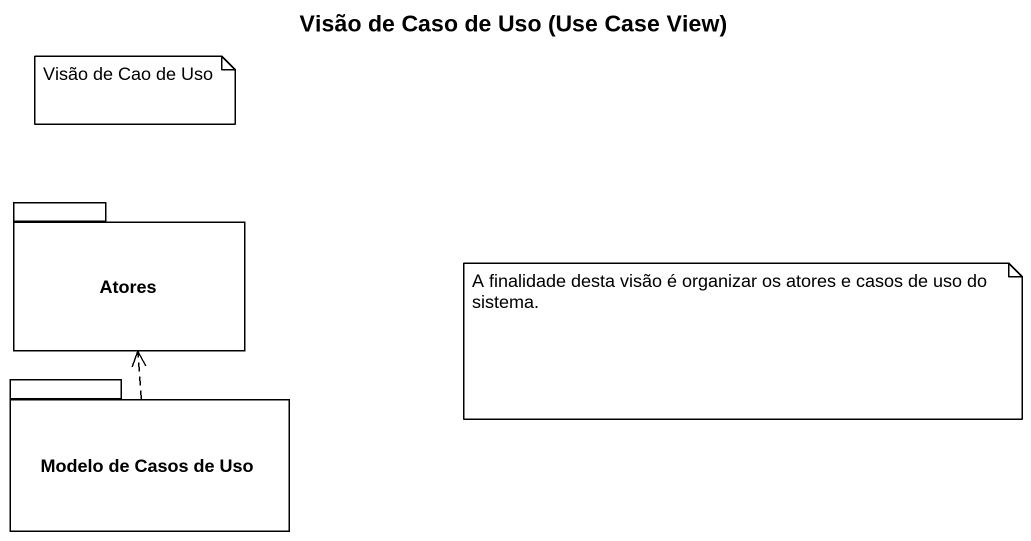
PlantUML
@startuml
title Visão de Caso de Uso (Use Case View)
package Atores {
}
package "Modelo de Casos de Uso" as Modelo_de_Casos_de_Uso {
}
Modelo_de_Casos_de_Uso .up.> Atores
note as N1
  Visão de Cao de Uso
end note
note as N2
  A finalidade desta visão é organizar os atores e casos de uso do sistema.
end note
@enduml
